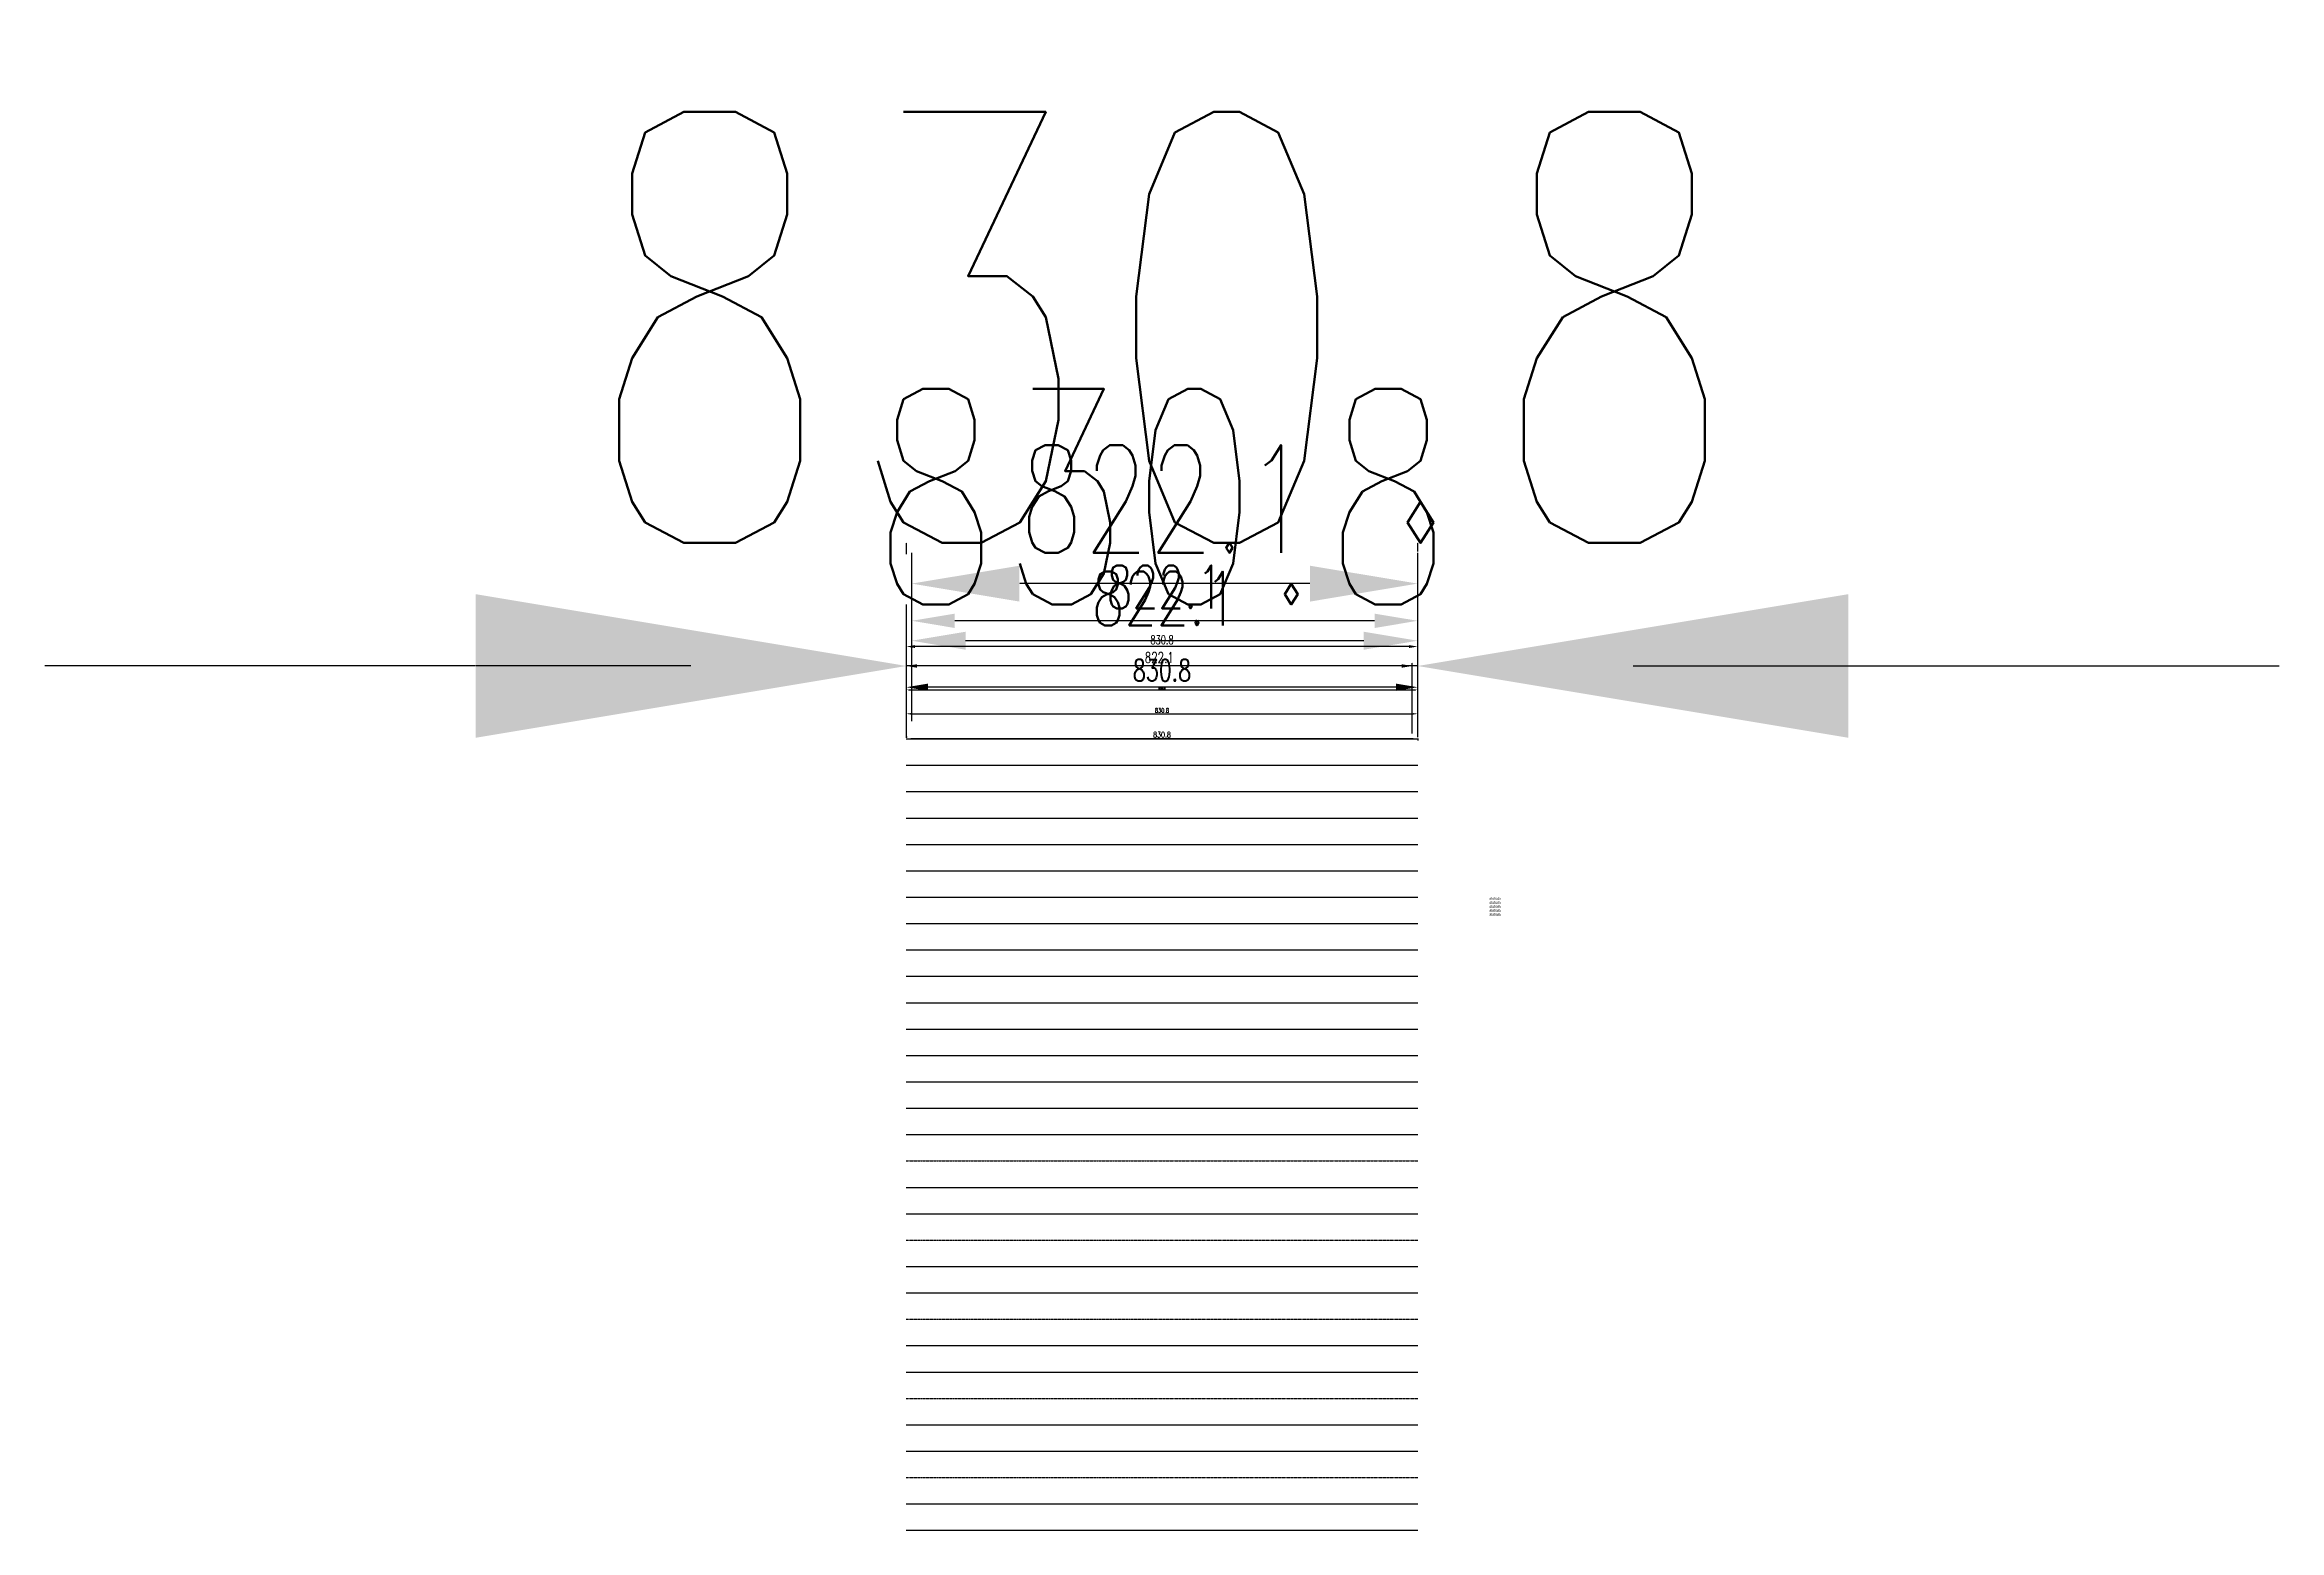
# Model space of a CAD drawing. Header units: millimetres. Extents: x -2231 to 1400, y 0 to 2414.
import ezdxf

# ---------------------------------------------------------------- set-up
doc = ezdxf.new("R2010")
doc.units = ezdxf.units.MM
doc.header["$PDMODE"] = 35
doc.linetypes.add('CENTER', pattern=[2, 1.25, -0.25, 0.25, -0.25])
doc.linetypes.add('DASHED2', pattern=[0.375, 0.25, -0.125])
for name, color, linetype in [('0-0', 7, 'Continuous'), ('0-1', 7, 'DASHED2'), ('0-2', 7, 'CENTER'), ('1-0', 4, 'Continuous'), ('1-1', 4, 'DASHED2'), ('1-2', 4, 'CENTER'), ('2-0', 2, 'Continuous'), ('2-1', 2, 'DASHED2'), ('2-2', 2, 'CENTER'), ('3-0', 3, 'Continuous'), ('3-1', 3, 'DASHED2'), ('3-2', 3, 'CENTER'), ('4-0', 9, 'Continuous'), ('4-1', 9, 'DASHED2'), ('4-2', 9, 'CENTER'), ('DIM', 1, 'Continuous'), ('DIM_1', 1, 'Continuous'), ('DIM_10', 1, 'Continuous'), ('DIM_100', 1, 'Continuous'), ('DIM_2', 1, 'Continuous'), ('DIM_2.5', 1, 'Continuous'), ('DIM_20', 1, 'Continuous'), ('DIM_200', 1, 'Continuous'), ('DIM_25', 1, 'Continuous'), ('DIM_250', 1, 'Continuous'), ('DIM_5', 1, 'Continuous'), ('DIM_50', 1, 'Continuous'), ('HELP', 9, 'Continuous'), ('PLOTTI', 151, 'Continuous'), ('TEXT_3.5', 2, 'Continuous'), ('TEXT_5.0', 4, 'Continuous')]:
    doc.layers.add(name, color=color, linetype=linetype)
doc.styles.add('ARIAL', font='ARIAL.TTF', dxfattribs={"height": 4})
doc.styles.get("Standard").update_dxf_attribs({"font": 'romans.shx', "width": 0.7})
doc.dimstyles.new('PR_1', dxfattribs={"dimtxt": 3.5, "dimasz": 3.5, "dimexe": 1, "dimexo": 1.5, "dimgap": 1, "dimtad": 1, "dimdec": 1, "dimzin": 9, "dimdsep": 46, "dimtxsty": 'Standard', "dimcen": 1.5, "dimdle": 1, "dimclrd": 1, "dimclre": 1, "dimclrt": 2, "dimadec": 1, "dimazin": 2, "dimtfac": 1, "dimtdec": 1, "dimtix": 1, "dimtmove": 2, "dimatfit": 3, "dimfxl": 0, "dimtvp": 2, "dimtolj": 1, "dimtzin": 0, "dimarcsym": 0})
doc.dimstyles.new('PR_10', dxfattribs={"dimscale": 10, "dimtxt": 3.5, "dimasz": 3.5, "dimexe": 1, "dimexo": 1.5, "dimgap": 1, "dimtad": 1, "dimdec": 1, "dimzin": 9, "dimdsep": 46, "dimtxsty": 'Standard', "dimcen": 1.5, "dimdle": 1, "dimclrd": 1, "dimclre": 1, "dimclrt": 2, "dimadec": 1, "dimazin": 2, "dimtfac": 1, "dimtdec": 1, "dimtix": 1, "dimtmove": 2, "dimatfit": 3, "dimfxl": 0, "dimtvp": 2, "dimtolj": 1, "dimtzin": 0, "dimarcsym": 0})
doc.dimstyles.new('PR_100', dxfattribs={"dimscale": 100, "dimtxt": 3.5, "dimasz": 3.5, "dimexe": 1, "dimexo": 1.5, "dimgap": 1, "dimtad": 1, "dimdec": 1, "dimzin": 9, "dimdsep": 46, "dimtxsty": 'Standard', "dimcen": 1.5, "dimdle": 1, "dimclrd": 1, "dimclre": 1, "dimclrt": 2, "dimadec": 1, "dimazin": 2, "dimtfac": 1, "dimtdec": 1, "dimtix": 1, "dimtmove": 2, "dimatfit": 3, "dimfxl": 0, "dimtvp": 2, "dimtolj": 1, "dimtzin": 0, "dimarcsym": 0})
doc.dimstyles.new('PR_2', dxfattribs={"dimscale": 2, "dimtxt": 3.5, "dimasz": 3.5, "dimexe": 1, "dimexo": 1.5, "dimgap": 1, "dimtad": 1, "dimdec": 1, "dimzin": 9, "dimdsep": 46, "dimtxsty": 'Standard', "dimcen": 1.5, "dimdle": 1, "dimclrd": 1, "dimclre": 1, "dimclrt": 2, "dimadec": 1, "dimazin": 2, "dimtfac": 1, "dimtdec": 1, "dimtix": 1, "dimtmove": 2, "dimatfit": 3, "dimfxl": 0, "dimtvp": 2, "dimtolj": 1, "dimtzin": 0, "dimarcsym": 0})
doc.dimstyles.new('PR_2.5', dxfattribs={"dimscale": 2.5, "dimtxt": 3.5, "dimasz": 3.5, "dimexe": 1, "dimexo": 1.5, "dimgap": 1, "dimtad": 1, "dimdec": 1, "dimzin": 9, "dimdsep": 46, "dimtxsty": 'Standard', "dimcen": 1.5, "dimdle": 1, "dimclrd": 1, "dimclre": 1, "dimclrt": 2, "dimadec": 1, "dimazin": 2, "dimtfac": 1, "dimtdec": 1, "dimtix": 1, "dimtmove": 2, "dimatfit": 3, "dimfxl": 0, "dimtvp": 2, "dimtolj": 1, "dimtzin": 0, "dimarcsym": 0})
doc.dimstyles.new('PR_20', dxfattribs={"dimscale": 20, "dimtxt": 3.5, "dimasz": 3.5, "dimexe": 1, "dimexo": 1.5, "dimgap": 1, "dimtad": 1, "dimdec": 1, "dimzin": 9, "dimdsep": 46, "dimtxsty": 'Standard', "dimcen": 1.5, "dimdle": 1, "dimclrd": 1, "dimclre": 1, "dimclrt": 2, "dimadec": 1, "dimazin": 2, "dimtfac": 1, "dimtdec": 1, "dimtix": 1, "dimtmove": 2, "dimatfit": 3, "dimfxl": 0, "dimtvp": 2, "dimtolj": 1, "dimtzin": 0, "dimarcsym": 0})
doc.dimstyles.new('PR_200', dxfattribs={"dimscale": 200, "dimtxt": 3.5, "dimasz": 3.5, "dimexe": 1, "dimexo": 1.5, "dimgap": 1, "dimtad": 1, "dimdec": 1, "dimzin": 9, "dimdsep": 46, "dimtxsty": 'Standard', "dimcen": 1.5, "dimdle": 1, "dimclrd": 1, "dimclre": 1, "dimclrt": 2, "dimadec": 1, "dimazin": 2, "dimtfac": 1, "dimtdec": 1, "dimtix": 1, "dimtmove": 2, "dimatfit": 3, "dimfxl": 0, "dimtvp": 2, "dimtolj": 1, "dimtzin": 0, "dimarcsym": 0})
doc.dimstyles.new('PR_25', dxfattribs={"dimscale": 25, "dimtxt": 3.5, "dimasz": 3.5, "dimexe": 1, "dimexo": 1.5, "dimgap": 1, "dimtad": 1, "dimdec": 1, "dimzin": 9, "dimdsep": 46, "dimtxsty": 'Standard', "dimcen": 1.5, "dimdle": 1, "dimclrd": 1, "dimclre": 1, "dimclrt": 2, "dimadec": 1, "dimazin": 2, "dimtfac": 1, "dimtdec": 1, "dimtix": 1, "dimtmove": 2, "dimatfit": 3, "dimfxl": 0, "dimtvp": 2, "dimtolj": 1, "dimtzin": 0, "dimarcsym": 0})
doc.dimstyles.new('PR_4', dxfattribs={"dimscale": 4, "dimtxt": 3.5, "dimasz": 3.5, "dimexe": 1, "dimexo": 1.5, "dimgap": 1, "dimtad": 1, "dimdec": 1, "dimzin": 9, "dimdsep": 46, "dimtxsty": 'Standard', "dimcen": 1.5, "dimdle": 1, "dimclrd": 1, "dimclre": 1, "dimclrt": 2, "dimadec": 1, "dimazin": 2, "dimtfac": 1, "dimtdec": 1, "dimtix": 1, "dimtmove": 2, "dimatfit": 3, "dimfxl": 0, "dimtvp": 2, "dimtolj": 1, "dimtzin": 0, "dimarcsym": 0})
doc.dimstyles.new('PR_5', dxfattribs={"dimscale": 5, "dimtxt": 3.5, "dimasz": 3.5, "dimexe": 1, "dimexo": 1.5, "dimgap": 1, "dimtad": 1, "dimdec": 1, "dimzin": 9, "dimdsep": 46, "dimtxsty": 'Standard', "dimcen": 1.5, "dimdle": 1, "dimclrd": 1, "dimclre": 1, "dimclrt": 2, "dimadec": 1, "dimazin": 2, "dimtfac": 1, "dimtdec": 1, "dimtix": 1, "dimtmove": 2, "dimatfit": 3, "dimfxl": 0, "dimtvp": 2, "dimtolj": 1, "dimtzin": 0, "dimarcsym": 0})
doc.dimstyles.new('PR_50', dxfattribs={"dimscale": 50, "dimtxt": 3.5, "dimasz": 3.5, "dimexe": 1, "dimexo": 1.5, "dimgap": 1, "dimtad": 1, "dimdec": 1, "dimzin": 9, "dimdsep": 46, "dimtxsty": 'Standard', "dimcen": 1.5, "dimdle": 1, "dimclrd": 1, "dimclre": 1, "dimclrt": 2, "dimadec": 1, "dimazin": 2, "dimtfac": 1, "dimtdec": 1, "dimtix": 1, "dimtmove": 2, "dimatfit": 3, "dimfxl": 0, "dimtvp": 2, "dimtolj": 1, "dimtzin": 0, "dimarcsym": 0})

# ---------------------------------------------------------------- blocks, each defined once
blk = doc.blocks.new('*D0')
at = {"layer": '0-1', "color": 1, "lineweight": -2}
for p, q in [((-830.8, 1288.7), (-830.8, 1328.5)), ((-823.8, 1326.5), (-7, 1326.5)), ((0, 1288.7), (0, 1328.5))]:
    blk.add_line(p, q, dxfattribs=at)
at = {"layer": '0-1', "color": 1}
for points in [[(-823.8, 1327.7), (-823.8, 1325.3), (-830.8, 1326.5)], [(-7, 1327.7), (-7, 1325.3), (0, 1326.5)]]:
    blk.add_solid(points, dxfattribs=at)
at = {"layer": 'DEFPOINTS', "color": 0}
for p in [(0, 1326.5), (-830.8, 1285.7), (0, 1285.7)]:
    blk.add_point(p, dxfattribs=at)
at = {"layer": '0-1', "color": 2, "insert": (-415.4, 1332), "char_height": 7, "attachment_point": 5}
blk.add_mtext('\\A1;830.8', dxfattribs=at)
blk = doc.blocks.new('*D1')
at = {"layer": '0-1', "color": 1, "lineweight": -2}
for p, q in [((-830.8, 1287.2), (-830.8, 1366.4)), ((-827.3, 1365.4), (-3.5, 1365.4)), ((0, 1290.2), (0, 1366.4))]:
    blk.add_line(p, q, dxfattribs=at)
at = {"layer": '0-1', "color": 1}
for points in [[(-827.3, 1365.9), (-827.3, 1364.8), (-830.8, 1365.4)], [(-3.5, 1365.9), (-3.5, 1364.8), (0, 1365.4)]]:
    blk.add_solid(points, dxfattribs=at)
at = {"layer": 'DEFPOINTS', "color": 0}
for p in [(0, 1365.4), (-830.8, 1285.7), (0, 1288.7)]:
    blk.add_point(p, dxfattribs=at)
at = {"layer": '0-1', "color": 2, "insert": (-415.4, 1368.1), "char_height": 3.5, "attachment_point": 5}
blk.add_mtext('\\A1;830.8', dxfattribs=at)
blk = doc.blocks.new('*D2')
at = {"layer": '0-1', "color": 1, "lineweight": -2}
for p, q in [((-830.8, 1300.7), (-830.8, 1379.7)), ((-35, 1369.7), (-795.8, 1369.7)), ((0, 1305.2), (0, 1379.7))]:
    blk.add_line(p, q, dxfattribs=at)
at = {"layer": '0-1', "color": 1}
for points in [[(-795.8, 1375.5), (-795.8, 1363.8), (-830.8, 1369.7)], [(-35, 1375.5), (-35, 1363.8), (0, 1369.7)]]:
    blk.add_solid(points, dxfattribs=at)
at = {"layer": 'DEFPOINTS', "color": 0}
for p in [(-830.8, 1369.7), (-830.8, 1285.7), (0, 1290.2)]:
    blk.add_point(p, dxfattribs=at)
at = {"layer": '0-1', "color": 2, "insert": (-415.4, 1397.2), "char_height": 35, "attachment_point": 5}
blk.add_mtext('\\A1;830.8', dxfattribs=at)
blk = doc.blocks.new('*D3')
at = {"layer": '0-1', "color": 1, "lineweight": -2}
for p, q in [((-830.8, 1435.7), (-830.8, 1504.2)), ((0, 1435.7), (0, 1504.2)), ((-1180.8, 1404.2), (-1530.8, 1404.2)), ((0, 1404.2), (-830.8, 1404.2)), ((350, 1404.2), (700, 1404.2))]:
    blk.add_line(p, q, dxfattribs=at)
at = {"layer": '0-1', "color": 1}
for points in [[(-1180.8, 1462.5), (-1180.8, 1345.9), (-830.8, 1404.2)], [(350, 1462.5), (350, 1345.9), (0, 1404.2)]]:
    blk.add_solid(points, dxfattribs=at)
at = {"layer": 'DEFPOINTS', "color": 0}
for p in [(-830.8, 1404.2), (-830.8, 1285.7), (0, 1285.7)]:
    blk.add_point(p, dxfattribs=at)
at = {"layer": '0-1', "color": 2, "insert": (-415.4, 1679.2), "char_height": 350, "attachment_point": 5}
blk.add_mtext('\\A1;830.8', dxfattribs=at)
blk = doc.blocks.new('*D4')
at = {"layer": '0-1', "color": 1, "lineweight": -2}
for p, q in [((-830.8, 1289.5), (-830.8, 1288.2)), ((-8.8, 1285.7), (-822.1, 1285.7)), ((0, 1286.5), (0, 1283.2))]:
    blk.add_line(p, q, dxfattribs=at)
at = {"layer": '0-1', "color": 1}
for points in [[(-822.1, 1287.2), (-822.1, 1284.3), (-830.8, 1285.7)], [(-8.8, 1287.2), (-8.8, 1284.3), (0, 1285.7)]]:
    blk.add_solid(points, dxfattribs=at)
at = {"layer": 'DEFPOINTS', "color": 0}
for p in [(-830.8, 1285.7), (-830.8, 1285.7), (0, 1290.2)]:
    blk.add_point(p, dxfattribs=at)
at = {"layer": '0-1', "color": 2, "insert": (-415.4, 1292.6), "char_height": 8.75, "attachment_point": 5}
blk.add_mtext('\\A1;830.8', dxfattribs=at)
blk = doc.blocks.new('*D5')
at = {"layer": '0-1', "color": 1, "lineweight": -2}
for p, q in [((-822.1, 1314.3), (-822.1, 1497.6)), ((0, 1320.2), (0, 1497.6)), ((-70, 1477.6), (-752.1, 1477.6))]:
    blk.add_line(p, q, dxfattribs=at)
at = {"layer": '0-1', "color": 1}
for points in [[(-752.1, 1489.2), (-752.1, 1465.9), (-822.1, 1477.6)], [(-70, 1489.2), (-70, 1465.9), (0, 1477.6)]]:
    blk.add_solid(points, dxfattribs=at)
at = {"layer": 'DEFPOINTS', "color": 0}
for p in [(-822.1, 1477.6), (-822.1, 1284.3), (0, 1290.2)]:
    blk.add_point(p, dxfattribs=at)
at = {"layer": '0-1', "color": 2, "insert": (-411, 1532.6), "char_height": 70, "attachment_point": 5}
blk.add_mtext('\\A1;822.1', dxfattribs=at)
blk = doc.blocks.new('*D6')
at = {"layer": '0-1', "color": 1, "lineweight": -2}
for p, q in [((-830.8, 1585.7), (-830.8, 1604.2)), ((0, 1590.2), (0, 1604.2)), ((-1530.8, 1404.2), (-2230.8, 1404.2)), ((0, 1404.2), (-830.8, 1404.2)), ((700, 1404.2), (1400, 1404.2))]:
    blk.add_line(p, q, dxfattribs=at)
at = {"layer": '0-1', "color": 1}
for points in [[(-1530.8, 1520.9), (-1530.8, 1287.5), (-830.8, 1404.2)], [(700, 1520.9), (700, 1287.5), (0, 1404.2)]]:
    blk.add_solid(points, dxfattribs=at)
at = {"layer": 'DEFPOINTS', "color": 0}
for p in [(-830.8, 1404.2), (-830.8, 1285.7), (0, 1290.2)]:
    blk.add_point(p, dxfattribs=at)
at = {"layer": '0-1', "color": 2, "insert": (-415.4, 1954.2), "char_height": 700, "attachment_point": 5}
blk.add_mtext('\\A1;830.8', dxfattribs=at)
blk = doc.blocks.new('*D7')
at = {"layer": '0-1', "color": 1, "lineweight": -2}
for p, q in [((-822.1, 1321.8), (-822.1, 1470.2)), ((0, 1327.7), (0, 1470.2)), ((-87.5, 1445.2), (-734.6, 1445.2))]:
    blk.add_line(p, q, dxfattribs=at)
at = {"layer": '0-1', "color": 1}
for points in [[(-734.6, 1459.8), (-734.6, 1430.6), (-822.1, 1445.2)], [(-87.5, 1459.8), (-87.5, 1430.6), (0, 1445.2)]]:
    blk.add_solid(points, dxfattribs=at)
at = {"layer": 'DEFPOINTS', "color": 0}
for p in [(-822.1, 1445.2), (-822.1, 1284.3), (0, 1290.2)]:
    blk.add_point(p, dxfattribs=at)
at = {"layer": '0-1', "color": 2, "insert": (-411, 1513.9), "char_height": 87.5, "attachment_point": 5}
blk.add_mtext('\\A1;822.1', dxfattribs=at)
blk = doc.blocks.new('*D8')
at = {"layer": '0-1', "color": 1, "lineweight": -2}
for p, q in [((-830.8, 1296.2), (-830.8, 1439.7)), ((-14, 1435.7), (-816.8, 1435.7)), ((0, 1296.2), (0, 1439.7))]:
    blk.add_line(p, q, dxfattribs=at)
at = {"layer": '0-1', "color": 1}
for points in [[(-816.8, 1438.1), (-816.8, 1433.4), (-830.8, 1435.7)], [(-14, 1438.1), (-14, 1433.4), (0, 1435.7)]]:
    blk.add_solid(points, dxfattribs=at)
at = {"layer": 'DEFPOINTS', "color": 0}
for p in [(-830.8, 1435.7), (-830.8, 1290.2), (0, 1290.2)]:
    blk.add_point(p, dxfattribs=at)
at = {"layer": '0-1', "color": 2, "insert": (-415.4, 1446.7), "char_height": 14, "attachment_point": 5}
blk.add_mtext('\\A1;830.8', dxfattribs=at)
blk = doc.blocks.new('*D9')
at = {"layer": '0-1', "color": 1, "lineweight": -2}
for p, q in [((-830.8, 1297), (-830.8, 1409.2)), ((-26.2, 1404.2), (-813.3, 1404.2)), ((-8.8, 1294.7), (-8.8, 1409.2))]:
    blk.add_line(p, q, dxfattribs=at)
at = {"layer": '0-1', "color": 1}
for points in [[(-813.3, 1407.1), (-813.3, 1401.3), (-830.8, 1404.2)], [(-26.2, 1407.1), (-26.2, 1401.3), (-8.8, 1404.2)]]:
    blk.add_solid(points, dxfattribs=at)
at = {"layer": 'DEFPOINTS', "color": 0}
for p in [(-830.8, 1404.2), (-830.8, 1289.5), (-8.8, 1287.2)]:
    blk.add_point(p, dxfattribs=at)
at = {"layer": '0-1', "color": 2, "insert": (-419.8, 1417.9), "char_height": 17.5, "attachment_point": 5}
blk.add_mtext('\\A1;822.1', dxfattribs=at)
blk = doc.blocks.new('*D10')
at = {"layer": '0-1', "color": 1, "lineweight": -2}
for p, q in [((-822.1, 1360.7), (-822.1, 1588)), ((0, 1358.2), (0, 1588)), ((-175, 1538), (-647.1, 1538))]:
    blk.add_line(p, q, dxfattribs=at)
at = {"layer": '0-1', "color": 1}
for points in [[(-647.1, 1567.1), (-647.1, 1508.8), (-822.1, 1538)], [(-175, 1567.1), (-175, 1508.8), (0, 1538)]]:
    blk.add_solid(points, dxfattribs=at)
at = {"layer": 'DEFPOINTS', "color": 0}
for p in [(-822.1, 1538), (-822.1, 1285.7), (0, 1283.2)]:
    blk.add_point(p, dxfattribs=at)
at = {"layer": '0-1', "color": 2, "insert": (-411, 1675.5), "char_height": 175, "attachment_point": 5}
blk.add_mtext('\\A1;822.1', dxfattribs=at)

msp = doc.modelspace()

# ---------------------------------------------------------------- linework, layer by layer
at = {"layer": '0-0'}
msp.add_line((-830.83, 0), (0, 0), dxfattribs=at)
at = {"layer": '0-1'}
msp.add_line((-830.83, 42.86), (0, 42.86), dxfattribs=at)
at = {"layer": '0-2'}
msp.add_line((-830.83, 85.72), (0, 85.72), dxfattribs=at)
at = {"layer": '1-0'}
msp.add_line((-830.83, 128.57), (0, 128.57), dxfattribs=at)
at = {"layer": '1-1'}
msp.add_line((-830.83, 171.43), (0, 171.43), dxfattribs=at)
at = {"layer": '1-2'}
msp.add_line((-830.83, 214.29), (0, 214.29), dxfattribs=at)
at = {"layer": '2-0'}
msp.add_line((-830.83, 257.15), (0, 257.15), dxfattribs=at)
at = {"layer": '2-1'}
msp.add_line((-830.83, 300.01), (0, 300.01), dxfattribs=at)
at = {"layer": '2-2'}
msp.add_line((-830.83, 342.87), (0, 342.87), dxfattribs=at)
at = {"layer": '3-0'}
msp.add_line((-830.83, 385.72), (0, 385.72), dxfattribs=at)
at = {"layer": '3-1'}
msp.add_line((-830.83, 428.58), (0, 428.58), dxfattribs=at)
at = {"layer": '3-2'}
msp.add_line((-830.83, 471.44), (0, 471.44), dxfattribs=at)
at = {"layer": '4-0'}
msp.add_line((-830.83, 514.3), (0, 514.3), dxfattribs=at)
at = {"layer": '4-1'}
msp.add_line((-830.83, 557.16), (0, 557.16), dxfattribs=at)
at = {"layer": '4-2'}
msp.add_line((-830.83, 600.01), (0, 600.01), dxfattribs=at)
at = {"layer": 'DIM'}
msp.add_line((-830.83, 642.87), (0, 642.87), dxfattribs=at)
at = {"layer": 'DIM_1'}
msp.add_line((-830.83, 685.73), (0, 685.73), dxfattribs=at)
at = {"layer": 'DIM_10'}
msp.add_line((-830.83, 728.59), (0, 728.59), dxfattribs=at)
at = {"layer": 'DIM_100'}
msp.add_line((-830.83, 771.45), (0, 771.45), dxfattribs=at)
at = {"layer": 'DIM_2'}
msp.add_line((-830.83, 814.3), (0, 814.3), dxfattribs=at)
at = {"layer": 'DIM_2.5'}
msp.add_line((-830.83, 857.16), (0, 857.16), dxfattribs=at)
at = {"layer": 'DIM_20'}
msp.add_line((-830.83, 900.02), (0, 900.02), dxfattribs=at)
at = {"layer": 'DIM_200'}
msp.add_line((-830.83, 942.88), (0, 942.88), dxfattribs=at)
at = {"layer": 'DIM_25'}
msp.add_line((-830.83, 985.74), (0, 985.74), dxfattribs=at)
at = {"layer": 'DIM_250'}
msp.add_line((-830.83, 1028.6), (0, 1028.6), dxfattribs=at)
at = {"layer": 'DIM_5'}
msp.add_line((-830.83, 1071.45), (0, 1071.45), dxfattribs=at)
at = {"layer": 'DIM_50'}
msp.add_line((-830.83, 1114.31), (0, 1114.31), dxfattribs=at)
at = {"layer": 'HELP'}
msp.add_line((-830.83, 1157.17), (0, 1157.17), dxfattribs=at)
at = {"layer": 'PLOTTI'}
msp.add_line((-830.83, 1200.03), (0, 1200.03), dxfattribs=at)
at = {"layer": 'TEXT_3.5'}
msp.add_line((-830.83, 1242.89), (0, 1242.89), dxfattribs=at)
at = {"layer": 'TEXT_5.0'}
msp.add_line((-830.83, 1285.74), (0, 1285.74), dxfattribs=at)

# ---------------------------------------------------------------- texts
at = {"layer": '0-1', "style": 'ARIAL'}
for p in [(116.59, 1024.42), (116.59, 1017.99), (116.59, 1011.57), (116.59, 1005.14), (116.59, 998.72)]:
    msp.add_text('alabala', height=4, dxfattribs=at).set_placement(p)

# ---------------------------------------------------------------- dimensions: what is measured, and where the dimension line sits
at = {"layer": '0-1'}
for base, p1, p2, dimstyle, picture, middle in [((-830.83, 1404.19), (0, 1290.24), (-830.83, 1285.74), 'PR_200', '*D6', (-415.42, 1954.19)), ((-830.83, 1404.19), (0, 1285.74), (-830.83, 1285.74), 'PR_100', '*D3', (-415.42, 1679.19)), ((-822.08, 1537.98), (0, 1283.24), (-822.08, 1285.74), 'PR_50', '*D10', (-411.04, 1675.48)), ((-822.08, 1477.56), (0, 1290.24), (-822.08, 1284.29), 'PR_20', '*D5', (-411.04, 1532.56)), ((-822.08, 1445.19), (0, 1290.24), (-822.08, 1284.29), 'PR_25', '*D7', (-411.04, 1513.94)), ((-830.83, 1435.74), (0, 1290.24), (-830.83, 1290.24), 'PR_4', '*D8', (-415.42, 1446.74)), ((-830.83, 1404.19), (-8.75, 1287.2), (-830.83, 1289.49), 'PR_5', '*D9', (-419.79, 1417.94)), ((-830.83, 1369.68), (0, 1290.24), (-830.83, 1285.74), 'PR_10', '*D2', (-415.42, 1397.18)), ((0, 1365.35), (-830.83, 1285.74), (0, 1288.74), 'PR_1', '*D1', (-415.42, 1368.1)), ((0, 1326.51), (-830.83, 1285.74), (0, 1285.74), 'PR_2', '*D0', (-415.42, 1332.01)), ((-830.83, 1285.74), (0, 1290.24), (-830.83, 1285.74), 'PR_2.5', '*D4', (-415.42, 1292.62))]:
    dim = msp.add_linear_dim(base=base, p1=p1, p2=p2, dimstyle=dimstyle, dxfattribs=at)
    dim.commit()
    dim.dimension.update_dxf_attribs({"geometry": picture, "text_midpoint": middle})

doc.saveas('drawing.dxf')
